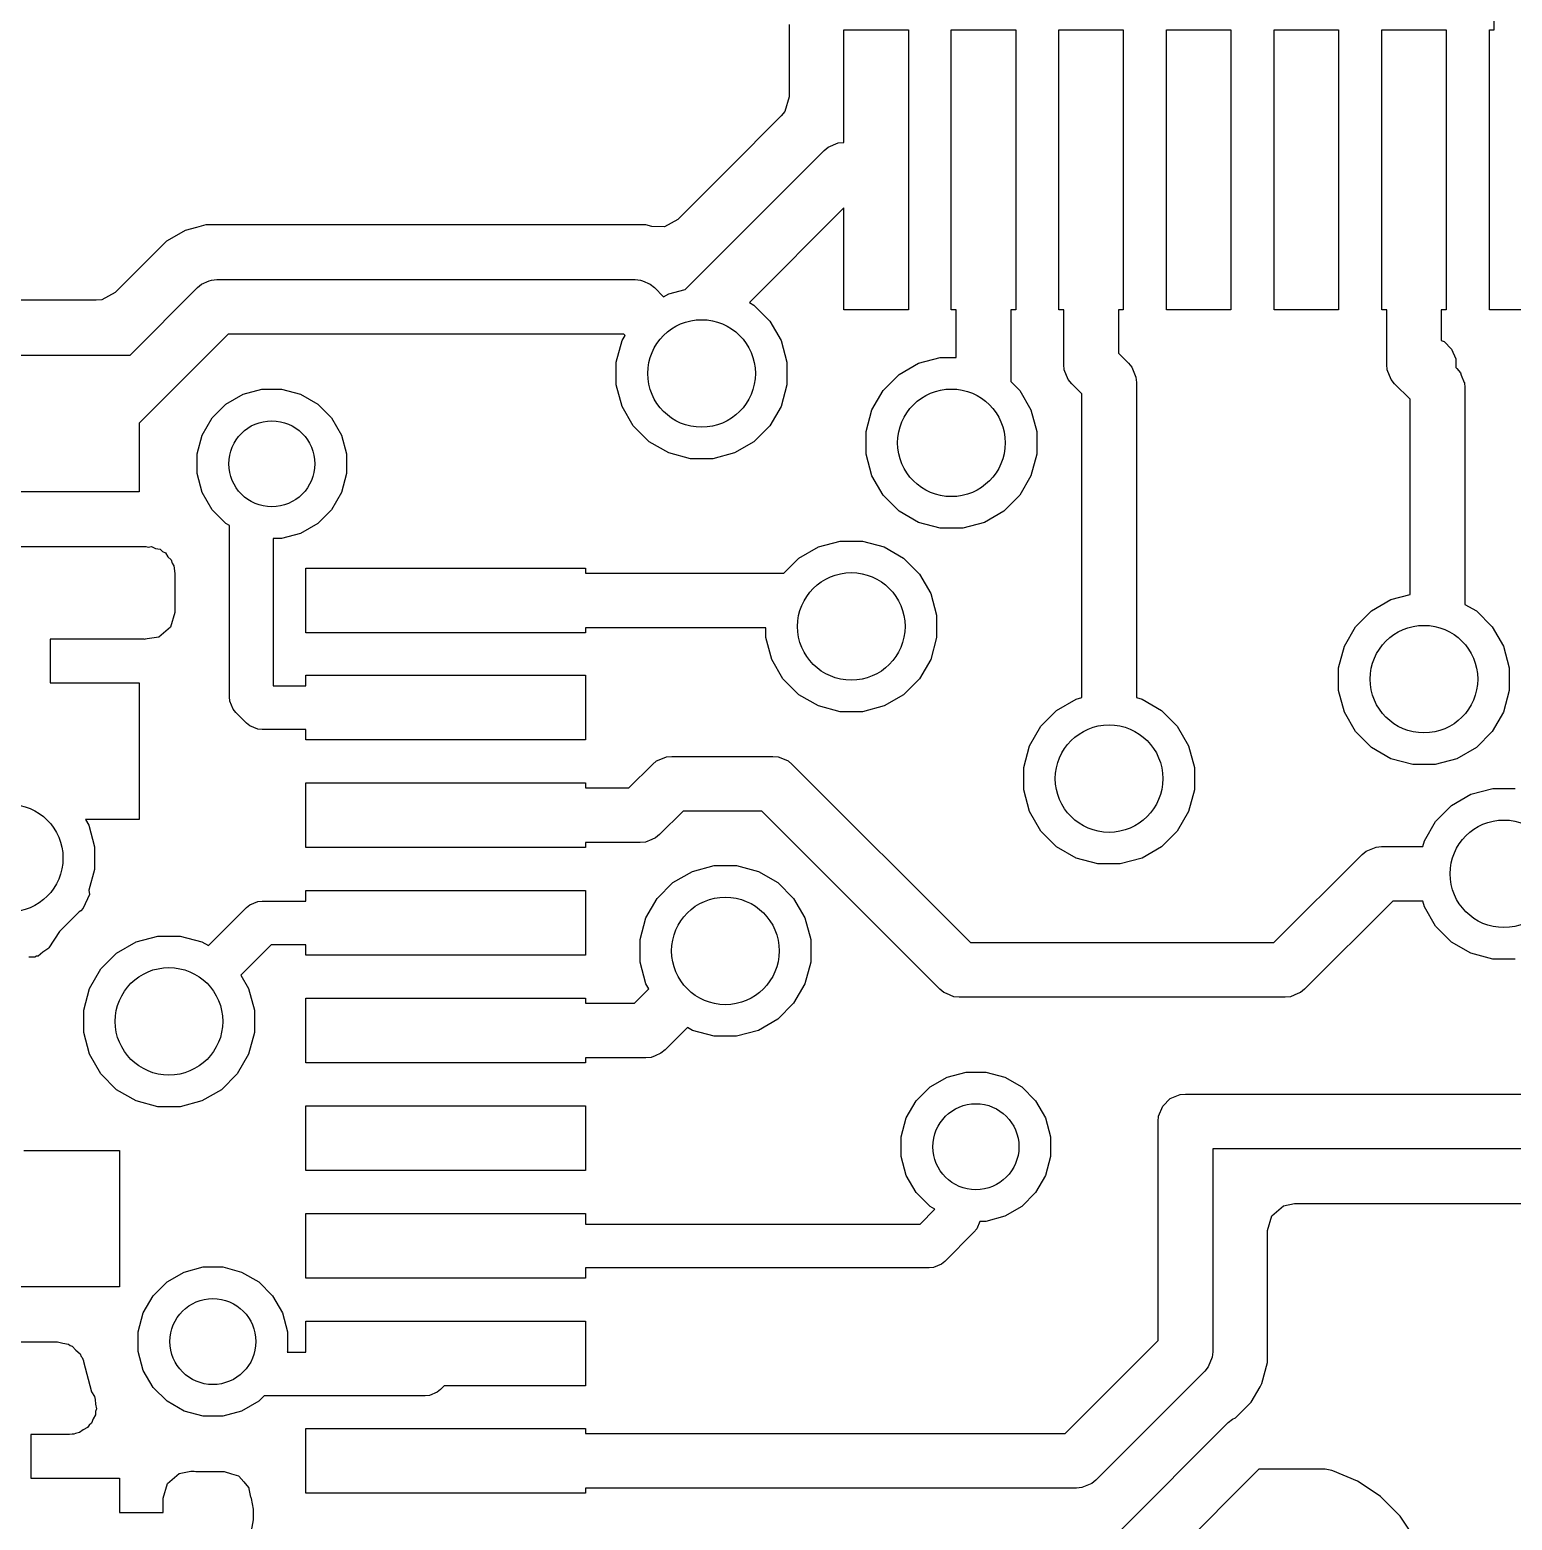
# Model space of a CAD drawing. Extents: x 3.09 to 4.61, y -6.46 to -3.15.
# Drawn here: x 3.6675 to 3.9388, y -5.1807 to -4.908 of the extents above; entities that cross this region are included whole.
import ezdxf

# ---------------------------------------------------------------- set-up
doc = ezdxf.new("R2010")
doc.units = 0
doc.header["$MEASUREMENT"] = 0
doc.layers.add('BLACK', color=7, linetype='CONTINUOUS')

msp = doc.modelspace()

# ---------------------------------------------------------------- linework, layer by layer
at = {"layer": 'BLACK', "linetype": 'CONTINUOUS'}
for p, q in [((3.9355, -4.908), (3.9355, -4.89575)), ((3.80647, -4.90701), (3.80647, -4.92023)), ((3.81649, -4.9286), (3.81649, -4.908)), ((3.81649, -4.908), (3.82831, -4.908)), ((3.82831, -4.908), (3.82831, -4.9592)), ((3.83609, -4.9592), (3.83609, -4.908)), ((3.83609, -4.908), (3.84791, -4.908)), ((3.84791, -4.908), (3.84791, -4.9592)), ((3.85579, -4.9592), (3.85579, -4.908)), ((3.85579, -4.908), (3.86761, -4.908)), ((3.86761, -4.908), (3.86761, -4.9592)), ((3.87549, -4.9592), (3.87549, -4.908)), ((3.87549, -4.908), (3.88731, -4.908)), ((3.88731, -4.908), (3.88731, -4.9592)), ((3.89519, -4.9592), (3.89519, -4.908)), ((3.89519, -4.908), (3.90701, -4.908)), ((3.90701, -4.908), (3.90701, -4.9592)), ((3.91489, -4.9592), (3.91489, -4.908)), ((3.91489, -4.908), (3.92671, -4.908)), ((3.92671, -4.908), (3.92671, -4.9592)), ((3.93459, -4.9592), (3.93459, -4.908)), ((3.93459, -4.908), (3.9355, -4.908)), ((3.80647, -4.92023), (3.80569, -4.92291)), ((3.80502, -4.92374), (3.79534, -4.93342)), ((3.80569, -4.92291), (3.80502, -4.92374)), ((3.78741, -4.95552), (3.81286, -4.93006)), ((3.81286, -4.93006), (3.81362, -4.92944)), ((3.81362, -4.92944), (3.81542, -4.9287)), ((3.81542, -4.9287), (3.8164, -4.9286)), ((3.81542, -4.9287), (3.81542, -4.9287)), ((3.8164, -4.9286), (3.81649, -4.9286)), ((3.79534, -4.93342), (3.78609, -4.94267)), ((3.81649, -4.94058), (3.79918, -4.95789)), ((3.81649, -4.9592), (3.81649, -4.94058)), ((3.69974, -4.94367), (3.698, -4.94414)), ((3.78023, -4.94367), (3.69974, -4.94367)), ((3.7813, -4.94396), (3.78023, -4.94367)), ((3.78023, -4.94367), (3.78023, -4.94367)), ((3.78609, -4.94267), (3.78363, -4.94401)), ((3.6935, -4.94609), (3.6925, -4.94667)), ((3.69592, -4.94469), (3.6935, -4.94609)), ((3.6935, -4.94609), (3.6935, -4.94609)), ((3.698, -4.94414), (3.69592, -4.94469)), ((3.78363, -4.94401), (3.7813, -4.94396)), ((3.6925, -4.94667), (3.68314, -4.95603)), ((3.6925, -4.94667), (3.6925, -4.94667)), ((3.69819, -4.95516), (3.69894, -4.95453)), ((3.69894, -4.95453), (3.70034, -4.95395)), ((3.69894, -4.95453), (3.69894, -4.95453)), ((3.70034, -4.95395), (3.70075, -4.95379)), ((3.70075, -4.95379), (3.70172, -4.95369)), ((3.70075, -4.95379), (3.70075, -4.95379)), ((3.70172, -4.95369), (3.77826, -4.95369)), ((3.77826, -4.95369), (3.77923, -4.95379)), ((3.77923, -4.95379), (3.77923, -4.95379)), ((3.77923, -4.95379), (3.77964, -4.95395)), ((3.77964, -4.95395), (3.78103, -4.95453)), ((3.78103, -4.95453), (3.78103, -4.95453)), ((3.78103, -4.95453), (3.78179, -4.95516)), ((3.67964, -4.95748), (3.64151, -4.95748)), ((3.68069, -4.95737), (3.67964, -4.95748)), ((3.68314, -4.95603), (3.68069, -4.95737)), ((3.68584, -4.9675), (3.69819, -4.95516)), ((3.78179, -4.95516), (3.78349, -4.95685)), ((3.78349, -4.95685), (3.78441, -4.95632)), ((3.78441, -4.95632), (3.78741, -4.95552)), ((3.79918, -4.95789), (3.80002, -4.95838)), ((3.80002, -4.95838), (3.80293, -4.96128)), ((3.82831, -4.9592), (3.81649, -4.9592)), ((3.837, -4.9592), (3.83609, -4.9592)), ((3.837, -4.96794), (3.837, -4.9592)), ((3.84791, -4.9592), (3.847, -4.9592)), ((3.847, -4.9592), (3.847, -4.97233)), ((3.8567, -4.9592), (3.85579, -4.9592)), ((3.8567, -4.9692), (3.8567, -4.9592)), ((3.86761, -4.9592), (3.8667, -4.9592)), ((3.8667, -4.9592), (3.8667, -4.96713)), ((3.88731, -4.9592), (3.87549, -4.9592)), ((3.90701, -4.9592), (3.89519, -4.9592)), ((3.9158, -4.9592), (3.91489, -4.9592)), ((3.9158, -4.9692), (3.9158, -4.9592)), ((3.92671, -4.9592), (3.9258, -4.9592)), ((3.9258, -4.9592), (3.9258, -4.96483)), ((3.94641, -4.9592), (3.93459, -4.9592)), ((3.80293, -4.96128), (3.80498, -4.96484)), ((3.70379, -4.96369), (3.6875, -4.97998)), ((3.77618, -4.96369), (3.70379, -4.96369)), ((3.77482, -4.96881), (3.77589, -4.96484)), ((3.77589, -4.96484), (3.77642, -4.96392)), ((3.77642, -4.96392), (3.77618, -4.96369)), ((3.80498, -4.96484), (3.80605, -4.96881)), ((3.9258, -4.96483), (3.92631, -4.96504)), ((3.92631, -4.96504), (3.92769, -4.96642)), ((3.6425, -4.9675), (3.68584, -4.9675)), ((3.83013, -4.96901), (3.8341, -4.96794)), ((3.8341, -4.96794), (3.837, -4.96794)), ((3.8667, -4.96713), (3.86854, -4.96896)), ((3.92769, -4.96642), (3.92843, -4.96822)), ((3.92843, -4.96822), (3.92843, -4.96976)), ((3.77482, -4.97293), (3.77482, -4.96881)), ((3.80605, -4.96881), (3.80605, -4.97293)), ((3.82366, -4.97397), (3.82656, -4.97106)), ((3.82656, -4.97106), (3.83013, -4.96901)), ((3.8568, -4.97018), (3.8567, -4.9692)), ((3.85754, -4.97198), (3.8568, -4.97018)), ((3.86854, -4.96896), (3.86916, -4.96972)), ((3.86916, -4.96972), (3.86916, -4.96972)), ((3.86916, -4.96972), (3.8699, -4.97152)), ((3.9159, -4.97018), (3.9158, -4.9692)), ((3.91664, -4.97198), (3.9159, -4.97018)), ((3.92843, -4.96976), (3.92866, -4.96998)), ((3.92866, -4.96998), (3.92928, -4.97074)), ((3.92928, -4.97074), (3.92928, -4.97074)), ((3.92928, -4.97074), (3.92946, -4.97119)), ((3.70652, -4.97467), (3.70999, -4.97374)), ((3.70999, -4.97374), (3.71359, -4.97374)), ((3.71359, -4.97374), (3.71706, -4.97467)), ((3.77589, -4.9769), (3.77482, -4.97293)), ((3.80605, -4.97293), (3.80498, -4.9769)), ((3.847, -4.97233), (3.84865, -4.97397)), ((3.85816, -4.97274), (3.85754, -4.97198)), ((3.85754, -4.97198), (3.85754, -4.97198)), ((3.86, -4.97457), (3.85816, -4.97274)), ((3.8699, -4.97152), (3.87, -4.9725)), ((3.87, -4.9725), (3.87, -5.03018)), ((3.91726, -4.97274), (3.91664, -4.97198)), ((3.91664, -4.97198), (3.91664, -4.97198)), ((3.92012, -4.97559), (3.91726, -4.97274)), ((3.92946, -4.97119), (3.93001, -4.97252)), ((3.93001, -4.97252), (3.93002, -4.97254)), ((3.93002, -4.97254), (3.93012, -4.97352)), ((3.93012, -4.97352), (3.93012, -5.01311)), ((3.70086, -4.97901), (3.7034, -4.97647)), ((3.7034, -4.97647), (3.70652, -4.97467)), ((3.71706, -4.97467), (3.72018, -4.97647)), ((3.72018, -4.97647), (3.72272, -4.97901)), ((3.8216, -4.97753), (3.82366, -4.97397)), ((3.84865, -4.97397), (3.8507, -4.97753)), ((3.86, -5.03018), (3.86, -4.97457)), ((3.92012, -5.01131), (3.92012, -4.97559)), ((3.69906, -4.98213), (3.70086, -4.97901)), ((3.72272, -4.97901), (3.72452, -4.98213)), ((3.77794, -4.98046), (3.77589, -4.9769)), ((3.80498, -4.9769), (3.80293, -4.98046)), ((3.82054, -4.9815), (3.8216, -4.97753)), ((3.8507, -4.97753), (3.85177, -4.9815)), ((3.6875, -4.97998), (3.6875, -4.9925)), ((3.78085, -4.98336), (3.77794, -4.98046)), ((3.80293, -4.98046), (3.80002, -4.98336)), ((3.82054, -4.98561), (3.82054, -4.9815)), ((3.85177, -4.9815), (3.85177, -4.98561)), ((3.69813, -4.9856), (3.69906, -4.98213)), ((3.72452, -4.98213), (3.72545, -4.9856)), ((3.78441, -4.98542), (3.78085, -4.98336)), ((3.80002, -4.98336), (3.79646, -4.98542)), ((3.69813, -4.9892), (3.69813, -4.9856)), ((3.72545, -4.9856), (3.72545, -4.9892)), ((3.78838, -4.98648), (3.78441, -4.98542)), ((3.79249, -4.98648), (3.78838, -4.98648)), ((3.79646, -4.98542), (3.79249, -4.98648)), ((3.8216, -4.98958), (3.82054, -4.98561)), ((3.85177, -4.98561), (3.8507, -4.98958)), ((3.69906, -4.99267), (3.69813, -4.9892)), ((3.72545, -4.9892), (3.72452, -4.99267)), ((3.82366, -4.99314), (3.8216, -4.98958)), ((3.8507, -4.98958), (3.84865, -4.99314)), ((3.6875, -4.9925), (3.6425, -4.9925)), ((3.70086, -4.99579), (3.69906, -4.99267)), ((3.72452, -4.99267), (3.72272, -4.99579)), ((3.82656, -4.99605), (3.82366, -4.99314)), ((3.84865, -4.99314), (3.84574, -4.99605)), ((3.7034, -4.99833), (3.70086, -4.99579)), ((3.70406, -4.99871), (3.7034, -4.99833)), ((3.72018, -4.99833), (3.71706, -5.00013)), ((3.72272, -4.99579), (3.72018, -4.99833)), ((3.83013, -4.99811), (3.82656, -4.99605)), ((3.8341, -4.99917), (3.83013, -4.99811)), ((3.84218, -4.99811), (3.83821, -4.99917)), ((3.84574, -4.99605), (3.84218, -4.99811)), ((3.70406, -5.03006), (3.70406, -4.99871)), ((3.71359, -5.00106), (3.71206, -5.00106)), ((3.71206, -5.00106), (3.71206, -5.028)), ((3.71706, -5.00013), (3.71359, -5.00106)), ((3.83821, -4.99917), (3.8341, -4.99917)), ((3.64151, -5.00252), (3.68849, -5.00252)), ((3.68849, -5.00252), (3.68859, -5.00251)), ((3.68849, -5.00252), (3.68849, -5.00252)), ((3.68859, -5.00251), (3.68864, -5.00252)), ((3.68864, -5.00252), (3.68873, -5.00252)), ((3.68873, -5.00252), (3.68873, -5.00254)), ((3.68873, -5.00254), (3.68918, -5.00262)), ((3.68918, -5.00262), (3.68978, -5.00254)), ((3.68978, -5.00254), (3.69053, -5.00288)), ((3.69053, -5.00288), (3.69133, -5.00303)), ((3.69133, -5.00303), (3.69177, -5.00345)), ((3.69177, -5.00345), (3.69232, -5.0037)), ((3.69232, -5.0037), (3.69277, -5.00439)), ((3.80824, -5.00466), (3.8118, -5.0026)), ((3.8118, -5.0026), (3.81577, -5.00154)), ((3.81577, -5.00154), (3.81988, -5.00154)), ((3.81988, -5.00154), (3.82385, -5.0026)), ((3.82385, -5.0026), (3.82741, -5.00466)), ((3.69277, -5.00439), (3.69336, -5.00495)), ((3.69336, -5.00495), (3.69353, -5.00558)), ((3.69353, -5.00558), (3.69383, -5.00605)), ((3.69383, -5.00605), (3.69404, -5.00745)), ((3.718, -5.01831), (3.718, -5.00649)), ((3.718, -5.00649), (3.7692, -5.00649)), ((3.7692, -5.00649), (3.7692, -5.0074)), ((3.8055, -5.0074), (3.80824, -5.00466)), ((3.82741, -5.00466), (3.83032, -5.00756)), ((3.69404, -5.00745), (3.69404, -5.0146)), ((3.7692, -5.0074), (3.8055, -5.0074)), ((3.83032, -5.00756), (3.83238, -5.01112)), ((3.83238, -5.01112), (3.83344, -5.01509)), ((3.91659, -5.01225), (3.92012, -5.01131)), ((3.69404, -5.0146), (3.69325, -5.01728)), ((3.91012, -5.01722), (3.91303, -5.01431)), ((3.91303, -5.01431), (3.91659, -5.01225)), ((3.93012, -5.01311), (3.93221, -5.01431)), ((3.93221, -5.01431), (3.93511, -5.01722)), ((3.69325, -5.01728), (3.69114, -5.01911)), ((3.80221, -5.0174), (3.7692, -5.0174)), ((3.7692, -5.0174), (3.7692, -5.01831)), ((3.80221, -5.0192), (3.80221, -5.0174)), ((3.83344, -5.01509), (3.83344, -5.0192)), ((3.90807, -5.02078), (3.91012, -5.01722)), ((3.93511, -5.01722), (3.93717, -5.02078)), ((3.68829, -5.0195), (3.67125, -5.0195)), ((3.67125, -5.0195), (3.67125, -5.0275)), ((3.68836, -5.01951), (3.68829, -5.0195)), ((3.68837, -5.01951), (3.68836, -5.01951)), ((3.68853, -5.01952), (3.68837, -5.01951)), ((3.68837, -5.01951), (3.68837, -5.01951)), ((3.69114, -5.01911), (3.68853, -5.01949)), ((3.68853, -5.01949), (3.68853, -5.01952)), ((3.7692, -5.01831), (3.718, -5.01831)), ((3.80328, -5.02318), (3.80221, -5.0192)), ((3.83344, -5.0192), (3.83238, -5.02318)), ((3.90701, -5.02475), (3.90807, -5.02078)), ((3.93717, -5.02078), (3.93823, -5.02475)), ((3.80533, -5.02674), (3.80328, -5.02318)), ((3.83238, -5.02318), (3.83032, -5.02674)), ((3.90701, -5.02886), (3.90701, -5.02475)), ((3.93823, -5.02475), (3.93823, -5.02886)), ((3.67125, -5.0275), (3.6875, -5.0275)), ((3.6875, -5.0275), (3.6875, -5.0525)), ((3.71206, -5.028), (3.718, -5.028)), ((3.718, -5.028), (3.718, -5.02609)), ((3.718, -5.02609), (3.7692, -5.02609)), ((3.7692, -5.02609), (3.7692, -5.03791)), ((3.80824, -5.02964), (3.80533, -5.02674)), ((3.83032, -5.02674), (3.82741, -5.02964)), ((3.70413, -5.03084), (3.70406, -5.03006)), ((3.70473, -5.03228), (3.70413, -5.03084)), ((3.8118, -5.0317), (3.80824, -5.02964)), ((3.82741, -5.02964), (3.82385, -5.0317)), ((3.85541, -5.03251), (3.85897, -5.03045)), ((3.85897, -5.03045), (3.86, -5.03018)), ((3.87, -5.03018), (3.87103, -5.03045)), ((3.87103, -5.03045), (3.87459, -5.03251)), ((3.90807, -5.03283), (3.90701, -5.02886)), ((3.93823, -5.02886), (3.93717, -5.03283)), ((3.70523, -5.03288), (3.70473, -5.03228)), ((3.70717, -5.03483), (3.70523, -5.03288)), ((3.81577, -5.03276), (3.8118, -5.0317)), ((3.81988, -5.03276), (3.81577, -5.03276)), ((3.82385, -5.0317), (3.81988, -5.03276)), ((3.85251, -5.03541), (3.85541, -5.03251)), ((3.87459, -5.03251), (3.87749, -5.03541)), ((3.91012, -5.03639), (3.90807, -5.03283)), ((3.93717, -5.03283), (3.93511, -5.03639)), ((3.70778, -5.03533), (3.70717, -5.03483)), ((3.70922, -5.03592), (3.70778, -5.03533)), ((3.71, -5.036), (3.70922, -5.03592)), ((3.718, -5.036), (3.71, -5.036)), ((3.718, -5.03791), (3.718, -5.036)), ((3.85045, -5.03897), (3.85251, -5.03541)), ((3.87749, -5.03541), (3.87955, -5.03897)), ((3.91303, -5.0393), (3.91012, -5.03639)), ((3.93511, -5.03639), (3.93221, -5.0393)), ((3.7692, -5.03791), (3.718, -5.03791)), ((3.84939, -5.04294), (3.85045, -5.03897)), ((3.87955, -5.03897), (3.88061, -5.04294)), ((3.91659, -5.04135), (3.91303, -5.0393)), ((3.93221, -5.0393), (3.92865, -5.04135)), ((3.78143, -5.04239), (3.78219, -5.04177)), ((3.78219, -5.04177), (3.78325, -5.04133)), ((3.78219, -5.04177), (3.78219, -5.04177)), ((3.78325, -5.04133), (3.78399, -5.04103)), ((3.78399, -5.04103), (3.78497, -5.04093)), ((3.78399, -5.04103), (3.78399, -5.04103)), ((3.78497, -5.04093), (3.8035, -5.04093)), ((3.8035, -5.04093), (3.80447, -5.04103)), ((3.80447, -5.04103), (3.80447, -5.04103)), ((3.80447, -5.04103), (3.80522, -5.04133)), ((3.80522, -5.04133), (3.80628, -5.04177)), ((3.80628, -5.04177), (3.80628, -5.04177)), ((3.80628, -5.04177), (3.80703, -5.04239)), ((3.92056, -5.04242), (3.91659, -5.04135)), ((3.92865, -5.04135), (3.92467, -5.04242)), ((3.77713, -5.0467), (3.78143, -5.04239)), ((3.80703, -5.04239), (3.83964, -5.075)), ((3.84939, -5.04706), (3.84939, -5.04294)), ((3.88061, -5.04294), (3.88061, -5.04706)), ((3.92467, -5.04242), (3.92056, -5.04242)), ((3.718, -5.05761), (3.718, -5.04579)), ((3.718, -5.04579), (3.7692, -5.04579)), ((3.7692, -5.04579), (3.7692, -5.0467)), ((3.7692, -5.0467), (3.77713, -5.0467)), ((3.85045, -5.05103), (3.84939, -5.04706)), ((3.88061, -5.04706), (3.87955, -5.05103)), ((3.93123, -5.04786), (3.9352, -5.0468)), ((3.9352, -5.0468), (3.93931, -5.0468)), ((3.92476, -5.05282), (3.92767, -5.04992)), ((3.92767, -5.04992), (3.93123, -5.04786)), ((3.6875, -5.0525), (3.67768, -5.0525)), ((3.67768, -5.0525), (3.67828, -5.05353)), ((3.78704, -5.05093), (3.78274, -5.05524)), ((3.80143, -5.05093), (3.78704, -5.05093)), ((3.83403, -5.08354), (3.80143, -5.05093)), ((3.85251, -5.05459), (3.85045, -5.05103)), ((3.87955, -5.05103), (3.87749, -5.05459)), ((3.9227, -5.05638), (3.92476, -5.05282)), ((3.67828, -5.05353), (3.67934, -5.0575)), ((3.78274, -5.05524), (3.78198, -5.05586)), ((3.85541, -5.05749), (3.85251, -5.05459)), ((3.87749, -5.05459), (3.87459, -5.05749)), ((3.67934, -5.0575), (3.67934, -5.06161)), ((3.7692, -5.05761), (3.718, -5.05761)), ((3.7792, -5.0567), (3.7692, -5.0567)), ((3.7692, -5.0567), (3.7692, -5.05761)), ((3.78018, -5.0566), (3.7792, -5.0567)), ((3.78134, -5.05612), (3.78018, -5.0566)), ((3.78018, -5.0566), (3.78018, -5.0566)), ((3.78198, -5.05586), (3.78134, -5.05612)), ((3.78198, -5.05586), (3.78198, -5.05586)), ((3.85897, -5.05955), (3.85541, -5.05749)), ((3.87459, -5.05749), (3.87103, -5.05955)), ((3.9113, -5.05887), (3.91205, -5.05825)), ((3.91205, -5.05825), (3.91386, -5.05751)), ((3.91386, -5.05751), (3.91483, -5.05741)), ((3.91386, -5.05751), (3.91386, -5.05751)), ((3.91483, -5.05741), (3.92243, -5.05741)), ((3.92243, -5.05741), (3.9227, -5.05638)), ((3.78876, -5.06197), (3.79274, -5.06091)), ((3.79274, -5.06091), (3.79685, -5.06091)), ((3.79685, -5.06091), (3.80082, -5.06197)), ((3.86294, -5.06061), (3.85897, -5.05955)), ((3.86706, -5.06061), (3.86294, -5.06061)), ((3.87103, -5.05955), (3.86706, -5.06061)), ((3.89517, -5.075), (3.9113, -5.05887)), ((3.67934, -5.06161), (3.67833, -5.06539)), ((3.7852, -5.06403), (3.78876, -5.06197)), ((3.80082, -5.06197), (3.80438, -5.06403)), ((3.67844, -5.06617), (3.67728, -5.06871)), ((3.67833, -5.06539), (3.67844, -5.06617)), ((3.718, -5.0674), (3.718, -5.06549)), ((3.718, -5.06549), (3.7692, -5.06549)), ((3.7692, -5.06549), (3.7692, -5.07731)), ((3.7823, -5.06693), (3.7852, -5.06403)), ((3.80438, -5.06403), (3.80728, -5.06693)), ((3.67685, -5.06919), (3.67655, -5.0694)), ((3.67727, -5.06872), (3.67685, -5.06919)), ((3.67728, -5.06871), (3.67727, -5.06872)), ((3.70019, -5.07555), (3.70717, -5.06857)), ((3.70717, -5.06857), (3.70778, -5.06807)), ((3.70778, -5.06807), (3.70922, -5.06748)), ((3.70922, -5.06748), (3.71, -5.0674)), ((3.71, -5.0674), (3.718, -5.0674)), ((3.78024, -5.07049), (3.7823, -5.06693)), ((3.80728, -5.06693), (3.80934, -5.07049)), ((3.9169, -5.06741), (3.90078, -5.08354)), ((3.92243, -5.06741), (3.9169, -5.06741)), ((3.9227, -5.06844), (3.92243, -5.06741)), ((3.92476, -5.072), (3.9227, -5.06844)), ((3.67655, -5.0694), (3.67296, -5.07299)), ((3.77918, -5.07446), (3.78024, -5.07049)), ((3.80934, -5.07049), (3.8104, -5.07446)), ((3.92767, -5.0749), (3.92476, -5.072)), ((3.67296, -5.07299), (3.67099, -5.07593)), ((3.68695, -5.07487), (3.69092, -5.0738)), ((3.69092, -5.0738), (3.69503, -5.0738)), ((3.69503, -5.0738), (3.699, -5.07487)), ((3.77918, -5.07858), (3.77918, -5.07446)), ((3.8104, -5.07446), (3.8104, -5.07858)), ((3.66902, -5.07746), (3.6687, -5.0775)), ((3.66986, -5.07676), (3.66902, -5.07746)), ((3.67078, -5.07617), (3.66986, -5.07676)), ((3.67099, -5.07593), (3.67078, -5.07617)), ((3.68048, -5.07983), (3.68339, -5.07692)), ((3.68339, -5.07692), (3.68695, -5.07487)), ((3.699, -5.07487), (3.70019, -5.07555)), ((3.71166, -5.0754), (3.70611, -5.08094)), ((3.718, -5.0754), (3.71166, -5.0754)), ((3.718, -5.07731), (3.718, -5.0754)), ((3.7692, -5.07731), (3.718, -5.07731)), ((3.83964, -5.075), (3.89517, -5.075)), ((3.93123, -5.07696), (3.92767, -5.0749)), ((3.9352, -5.07802), (3.93123, -5.07696)), ((3.66843, -5.07768), (3.66733, -5.07768)), ((3.6687, -5.0775), (3.66843, -5.07768)), ((3.67842, -5.08339), (3.68048, -5.07983)), ((3.78024, -5.08255), (3.77918, -5.07858)), ((3.8104, -5.07858), (3.80934, -5.08255)), ((3.93931, -5.07802), (3.9352, -5.07802)), ((3.70611, -5.08094), (3.70752, -5.08339)), ((3.78077, -5.08347), (3.78024, -5.08255)), ((3.80934, -5.08255), (3.80728, -5.08611)), ((3.67736, -5.08736), (3.67842, -5.08339)), ((3.70752, -5.08339), (3.70859, -5.08736)), ((3.718, -5.09701), (3.718, -5.08519)), ((3.718, -5.08519), (3.7692, -5.08519)), ((3.7692, -5.08519), (3.7692, -5.0861)), ((3.77814, -5.0861), (3.78077, -5.08347)), ((3.83479, -5.08416), (3.83403, -5.08354)), ((3.83524, -5.08434), (3.83479, -5.08416)), ((3.83479, -5.08416), (3.83479, -5.08416)), ((3.83659, -5.0849), (3.83524, -5.08434)), ((3.83757, -5.085), (3.83659, -5.0849)), ((3.83659, -5.0849), (3.83659, -5.0849)), ((3.89724, -5.085), (3.83757, -5.085)), ((3.89822, -5.0849), (3.89724, -5.085)), ((3.89957, -5.08434), (3.89822, -5.0849)), ((3.89822, -5.0849), (3.89822, -5.0849)), ((3.90002, -5.08416), (3.89957, -5.08434)), ((3.90078, -5.08354), (3.90002, -5.08416)), ((3.90002, -5.08416), (3.90002, -5.08416)), ((3.67736, -5.09147), (3.67736, -5.08736)), ((3.70859, -5.08736), (3.70859, -5.09147)), ((3.7692, -5.0861), (3.77814, -5.0861)), ((3.80728, -5.08611), (3.80438, -5.08901)), ((3.78784, -5.09054), (3.78375, -5.09464)), ((3.78876, -5.09107), (3.78784, -5.09054)), ((3.79274, -5.09213), (3.78876, -5.09107)), ((3.80082, -5.09107), (3.79685, -5.09213)), ((3.80438, -5.08901), (3.80082, -5.09107)), ((3.67842, -5.09544), (3.67736, -5.09147)), ((3.70859, -5.09147), (3.70752, -5.09544)), ((3.79685, -5.09213), (3.79274, -5.09213)), ((3.68048, -5.099), (3.67842, -5.09544)), ((3.70752, -5.09544), (3.70547, -5.099)), ((3.78021, -5.0961), (3.7692, -5.0961)), ((3.7692, -5.0961), (3.7692, -5.09701)), ((3.78119, -5.096), (3.78021, -5.0961)), ((3.78193, -5.09569), (3.78119, -5.096)), ((3.78119, -5.096), (3.78119, -5.096)), ((3.78299, -5.09526), (3.78193, -5.09569)), ((3.78375, -5.09464), (3.78299, -5.09526)), ((3.78299, -5.09526), (3.78299, -5.09526)), ((3.68339, -5.10191), (3.68048, -5.099)), ((3.70547, -5.099), (3.70256, -5.10191)), ((3.7692, -5.09701), (3.718, -5.09701)), ((3.83535, -5.09962), (3.83883, -5.09869)), ((3.83883, -5.09869), (3.84242, -5.09869)), ((3.84242, -5.09869), (3.8459, -5.09962)), ((3.68695, -5.10396), (3.68339, -5.10191)), ((3.70256, -5.10191), (3.699, -5.10396)), ((3.82969, -5.10396), (3.83224, -5.10142)), ((3.83224, -5.10142), (3.83535, -5.09962)), ((3.8459, -5.09962), (3.84901, -5.10142)), ((3.84901, -5.10142), (3.85156, -5.10396)), ((3.69092, -5.10503), (3.68695, -5.10396)), ((3.699, -5.10396), (3.69503, -5.10503)), ((3.8279, -5.10708), (3.82969, -5.10396)), ((3.85156, -5.10396), (3.85336, -5.10708)), ((3.87482, -5.10493), (3.8762, -5.10355)), ((3.8762, -5.10355), (3.878, -5.1028)), ((3.878, -5.1028), (3.87898, -5.10271)), ((3.87898, -5.10271), (4.06077, -5.10271)), ((3.69503, -5.10503), (3.69092, -5.10503)), ((3.718, -5.11671), (3.718, -5.10489)), ((3.718, -5.10489), (3.7692, -5.10489)), ((3.7692, -5.10489), (3.7692, -5.11671)), ((3.82696, -5.11055), (3.8279, -5.10708)), ((3.85336, -5.10708), (3.85429, -5.11055)), ((3.87398, -5.10771), (3.87407, -5.10673)), ((3.87407, -5.10673), (3.87482, -5.10493)), ((3.87398, -5.14779), (3.87398, -5.10771)), ((3.82696, -5.11415), (3.82696, -5.11055)), ((3.85429, -5.11055), (3.85429, -5.11415)), ((4.0587, -5.11271), (3.88398, -5.11271)), ((3.88398, -5.11271), (3.88398, -5.14986)), ((3.66642, -5.11301), (3.68392, -5.11301)), ((3.68392, -5.11301), (3.68392, -5.13801)), ((3.8279, -5.11763), (3.82696, -5.11415)), ((3.85429, -5.11415), (3.85336, -5.11763)), ((3.7692, -5.11671), (3.718, -5.11671)), ((3.82969, -5.12074), (3.8279, -5.11763)), ((3.85336, -5.11763), (3.85156, -5.12074)), ((3.83224, -5.12328), (3.82969, -5.12074)), ((3.85156, -5.12074), (3.84901, -5.12328)), ((3.83044, -5.1265), (3.83314, -5.1238)), ((3.83314, -5.1238), (3.83224, -5.12328)), ((3.84901, -5.12328), (3.8459, -5.12508)), ((3.89479, -5.125), (3.8969, -5.12317)), ((3.8969, -5.12317), (3.89896, -5.12273)), ((3.89896, -5.12273), (4.03088, -5.12273)), ((3.718, -5.13641), (3.718, -5.12459)), ((3.718, -5.12459), (3.7692, -5.12459)), ((3.7692, -5.12459), (3.7692, -5.1265)), ((3.7692, -5.1265), (3.83044, -5.1265)), ((3.84134, -5.12601), (3.84078, -5.12737)), ((3.84242, -5.12601), (3.84134, -5.12601)), ((3.8459, -5.12508), (3.84242, -5.12601)), ((3.894, -5.12769), (3.89479, -5.125)), ((3.84028, -5.12797), (3.83493, -5.13333)), ((3.84078, -5.12737), (3.84028, -5.12797)), ((3.894, -5.14788), (3.894, -5.12769)), ((3.69573, -5.13527), (3.6992, -5.13434)), ((3.6992, -5.13434), (3.7028, -5.13434)), ((3.7028, -5.13434), (3.70627, -5.13527)), ((3.8321, -5.1345), (3.7692, -5.1345)), ((3.7692, -5.1345), (3.7692, -5.13641)), ((3.83288, -5.13442), (3.8321, -5.1345)), ((3.83432, -5.13383), (3.83288, -5.13442)), ((3.83493, -5.13333), (3.83432, -5.13383)), ((3.69007, -5.13961), (3.69261, -5.13707)), ((3.69261, -5.13707), (3.69573, -5.13527)), ((3.70627, -5.13527), (3.70939, -5.13707)), ((3.70939, -5.13707), (3.71193, -5.13961)), ((3.7692, -5.13641), (3.718, -5.13641)), ((3.68392, -5.13801), (3.65598, -5.13801)), ((3.68827, -5.14273), (3.69007, -5.13961)), ((3.71193, -5.13961), (3.71373, -5.14273)), ((3.68734, -5.1462), (3.68827, -5.14273)), ((3.71373, -5.14273), (3.71466, -5.1462)), ((3.718, -5.14995), (3.718, -5.14429)), ((3.718, -5.14429), (3.7692, -5.14429)), ((3.7692, -5.14429), (3.7692, -5.15611)), ((3.66026, -5.14803), (3.67256, -5.14803)), ((3.67256, -5.14803), (3.67354, -5.14832)), ((3.67354, -5.14832), (3.67456, -5.14845)), ((3.68734, -5.1498), (3.68734, -5.1462)), ((3.71466, -5.1462), (3.71466, -5.1498)), ((3.85697, -5.1648), (3.87398, -5.14779)), ((3.894, -5.15184), (3.894, -5.14788)), ((3.67456, -5.14845), (3.67486, -5.14871)), ((3.67486, -5.14871), (3.67525, -5.14882)), ((3.67525, -5.14882), (3.67591, -5.14959)), ((3.67591, -5.14959), (3.6767, -5.15025)), ((3.6767, -5.15025), (3.67693, -5.15076)), ((3.67693, -5.15076), (3.67708, -5.15093)), ((3.67708, -5.15093), (3.6773, -5.15152)), ((3.68827, -5.15327), (3.68734, -5.1498)), ((3.71466, -5.1498), (3.71462, -5.14995)), ((3.71462, -5.14995), (3.718, -5.14995)), ((3.88388, -5.15084), (3.88314, -5.15264)), ((3.88398, -5.14986), (3.88388, -5.15084)), ((3.88388, -5.15084), (3.88388, -5.15084)), ((3.6773, -5.15152), (3.67733, -5.15162)), ((3.67733, -5.15162), (3.67882, -5.15719)), ((3.69007, -5.15639), (3.68827, -5.15327)), ((3.88251, -5.1534), (3.86257, -5.17334)), ((3.88314, -5.15264), (3.88251, -5.1534)), ((3.89297, -5.15566), (3.894, -5.15184)), ((3.69261, -5.15893), (3.69007, -5.15639)), ((3.74335, -5.15611), (3.74268, -5.15678)), ((3.7692, -5.15611), (3.74335, -5.15611)), ((3.891, -5.15908), (3.89262, -5.15627)), ((3.89262, -5.15627), (3.89297, -5.15566)), ((3.89297, -5.15566), (3.89297, -5.15566)), ((3.89297, -5.15566), (3.89297, -5.15566)), ((3.67882, -5.15719), (3.67932, -5.15805)), ((3.67932, -5.15805), (3.67949, -5.15858)), ((3.67949, -5.15858), (3.6795, -5.15945)), ((3.69573, -5.16073), (3.69261, -5.15893)), ((3.70939, -5.15893), (3.70627, -5.16073)), ((3.71037, -5.15795), (3.70939, -5.15893)), ((3.73985, -5.15795), (3.71037, -5.15795)), ((3.74063, -5.15787), (3.73985, -5.15795)), ((3.74207, -5.15728), (3.74063, -5.15787)), ((3.74268, -5.15678), (3.74207, -5.15728)), ((3.88813, -5.16194), (3.891, -5.15908)), ((3.67953, -5.16138), (3.67907, -5.16211)), ((3.6795, -5.15945), (3.6797, -5.16029)), ((3.6797, -5.16029), (3.67952, -5.16082)), ((3.67952, -5.16082), (3.67953, -5.16138)), ((3.6992, -5.16166), (3.69573, -5.16073)), ((3.7028, -5.16166), (3.6992, -5.16166)), ((3.70627, -5.16073), (3.7028, -5.16166)), ((3.88756, -5.16218), (3.88813, -5.16194)), ((3.67659, -5.16466), (3.67584, -5.1648)), ((3.67727, -5.16412), (3.67659, -5.16466)), ((3.67805, -5.16375), (3.67727, -5.16412)), ((3.67835, -5.16328), (3.67805, -5.16375)), ((3.67879, -5.16293), (3.67835, -5.16328)), ((3.67907, -5.16211), (3.67879, -5.16293)), ((3.718, -5.17571), (3.718, -5.16389)), ((3.718, -5.16389), (3.7692, -5.16389)), ((3.7692, -5.16389), (3.7692, -5.1648)), ((3.86676, -5.18285), (3.88681, -5.1628)), ((3.88681, -5.1628), (3.88756, -5.16218)), ((3.88756, -5.16218), (3.88756, -5.16218)), ((3.67475, -5.16501), (3.66767, -5.16501)), ((3.66767, -5.16501), (3.66767, -5.17301)), ((3.67525, -5.16491), (3.67475, -5.16501)), ((3.67553, -5.16495), (3.67525, -5.16491)), ((3.67584, -5.1648), (3.67553, -5.16495)), ((3.7692, -5.1648), (3.85697, -5.1648)), ((3.6927, -5.17399), (3.69482, -5.17216)), ((3.69482, -5.17216), (3.69695, -5.17171)), ((3.69695, -5.17171), (3.69757, -5.17172)), ((3.69757, -5.17172), (3.69787, -5.1718)), ((3.69787, -5.1718), (3.70305, -5.1718)), ((3.70305, -5.1718), (3.70309, -5.1718)), ((3.70309, -5.1718), (3.70439, -5.1722)), ((3.70439, -5.1722), (3.7057, -5.17259)), ((3.7057, -5.17259), (3.70573, -5.17262)), ((3.70573, -5.17262), (3.70576, -5.17263)), ((3.70576, -5.17263), (3.70664, -5.17367)), ((3.89241, -5.17134), (3.8731, -5.19065)), ((3.90455, -5.17134), (3.89241, -5.17134)), ((3.90575, -5.17158), (3.90455, -5.17134)), ((3.90596, -5.17166), (3.90575, -5.17158)), ((3.90575, -5.17158), (3.90575, -5.17158)), ((3.91044, -5.17352), (3.90596, -5.17166)), ((3.66767, -5.17301), (3.68392, -5.17301)), ((3.68392, -5.17301), (3.68392, -5.17926)), ((3.69192, -5.17667), (3.6927, -5.17399)), ((3.70664, -5.17367), (3.70753, -5.1747)), ((3.70753, -5.1747), (3.70754, -5.17474)), ((3.70754, -5.17474), (3.70756, -5.17477)), ((3.70756, -5.17477), (3.70758, -5.17494)), ((3.70758, -5.17494), (3.70791, -5.17645)), ((3.85904, -5.1748), (3.7692, -5.1748)), ((3.7692, -5.1748), (3.7692, -5.17571)), ((3.86001, -5.1747), (3.85904, -5.1748)), ((3.86093, -5.17432), (3.86001, -5.1747)), ((3.86001, -5.1747), (3.86001, -5.1747)), ((3.86182, -5.17396), (3.86093, -5.17432)), ((3.86257, -5.17334), (3.86182, -5.17396)), ((3.86182, -5.17396), (3.86182, -5.17396)), ((3.91316, -5.17533), (3.91044, -5.17352)), ((3.91466, -5.17634), (3.91316, -5.17533)), ((3.69192, -5.17926), (3.69192, -5.17667)), ((3.70791, -5.17645), (3.70796, -5.17645)), ((3.70796, -5.17645), (3.70798, -5.17669)), ((3.70798, -5.17669), (3.70838, -5.17868)), ((3.7692, -5.17571), (3.718, -5.17571)), ((3.91825, -5.17993), (3.91466, -5.17634)), ((3.91466, -5.17634), (3.91466, -5.17634)), ((3.68392, -5.17926), (3.69192, -5.17926)), ((3.70838, -5.18062), (3.70798, -5.18261)), ((3.70838, -5.17868), (3.70838, -5.18062)), ((3.92107, -5.18415), (3.91825, -5.17993)), ((3.91825, -5.17993), (3.91825, -5.17993))]:
    msp.add_line(p, q, dxfattribs=at)
at = {"layer": 'BLACK'}
for centre, radius in [((3.79043, -4.97087), 0.00984), ((3.83615, -4.98356), 0.00984), ((3.71179, -4.9874), 0.00787), ((3.81783, -5.01715), 0.00984), ((3.92262, -5.0268), 0.00984), ((3.865, -5.045), 0.00984), ((3.66373, -5.05955), 0.00984), ((3.93725, -5.06241), 0.00984), ((3.79479, -5.07652), 0.00984), ((3.69297, -5.08941), 0.00984), ((3.84063, -5.11235), 0.00787), ((3.701, -5.148), 0.00787)]:
    msp.add_circle(centre, radius, dxfattribs=at)

doc.saveas('drawing.dxf')
